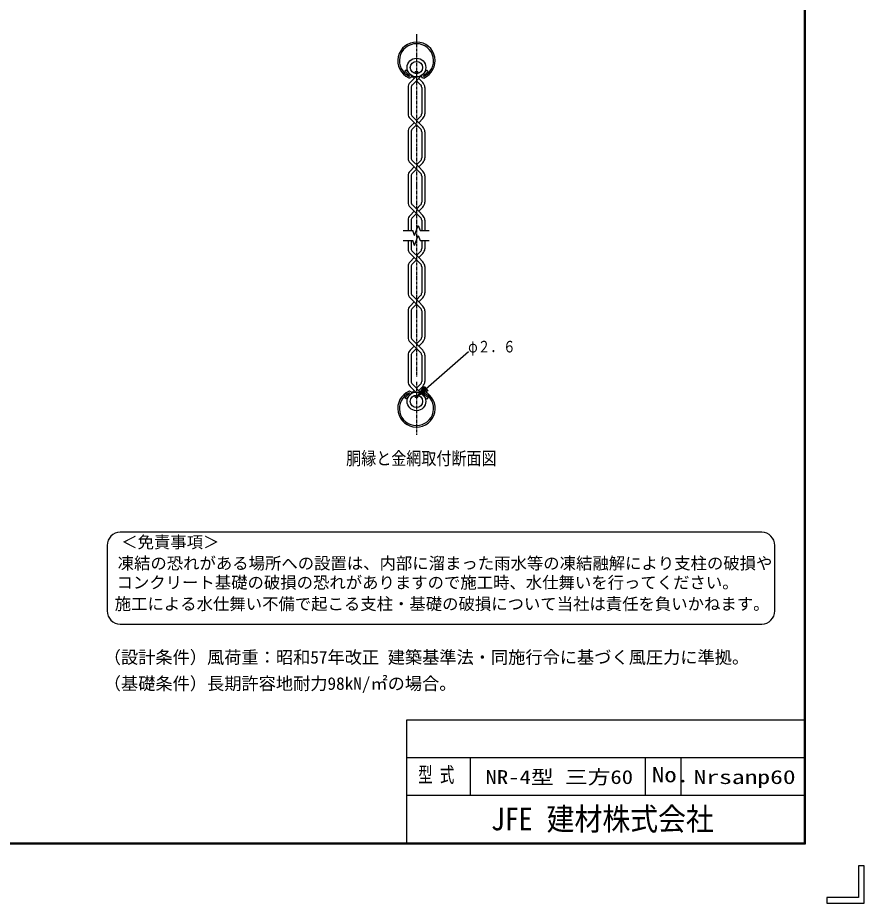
# Model space of a CAD drawing. Units: millimetres, scale not verified. Extents: x -4425 to 4425, y -3150 to 3150.
# Drawn here: x 1198 to 4425, y -3150 to 226 of the extents above; entities that cross this region are included whole.
import ezdxf
from ezdxf.enums import TextEntityAlignment as Align

# ---------------------------------------------------------------- set-up
doc = ezdxf.new("R2010")
doc.units = ezdxf.units.MM
doc.header["$LTSCALE"] = 20
doc.linetypes.add('USER2', pattern=[1.125, 0.75, -0.125, 0.125, -0.125])
doc.linetypes.add('USER3', pattern=[0.906, 0.591, -0.118, 0.079, -0.118])
for name, color, linetype, lineweight in [('0-1_1', 7, 'Continuous', 25), ('0-2_0', 7, 'Continuous', 25), ('0-3_CENTLN-L', 2, 'USER2', 25), ('0-7_WAKU', 7, 'Continuous', 25), ('0-A_D-TTL-TXT', 2, 'Continuous', 25)]:
    doc.layers.add(name, color=color, linetype=linetype, lineweight=lineweight)
doc.styles.add('ＭＳ ゴシック', font='')
doc.styles.get('ＭＳ ゴシック').set_extended_font_data('MS Gothic')

# ---------------------------------------------------------------- blocks, each defined once
blk = doc.blocks.new('C10')
at = {"layer": '0-1_1', "color": 4}
blk.add_line((8131.69, 6130.13), (8390.43, 6356.73), dxfattribs=at)
blk.add_lwpolyline([(8183.05, 6156.5), (8131.69, 6130.13), (8164.6, 6177.56)], close=True, dxfattribs=at)
blk.add_lwpolyline([(8178.43, 6161.76), (8152.76, 6148.58), (8169.21, 6172.3)], dxfattribs=at)

msp = doc.modelspace()

# ---------------------------------------------------------------- linework, layer by layer
at = {"layer": '0-1_1'}
for p, q in [((2678.12, 26.61), (2673.88, 22.37)), ((2692.47, 3.77), (2673.88, 22.37)), ((2697.32, 7.41), (2678.12, 26.61)), ((2709.34, -5.11), (2696.91, 7.33)), ((2709.34, -5.11), (2715.38, 0.92)), ((2738.59, 7.01), (2757.79, 26.21)), ((2743.44, 3.37), (2762.04, 21.97)), ((2757.79, 26.21), (2762.04, 21.97)), ((2693.64, -20.81), (2709.34, -5.11)), ((2733.31, -29.08), (2717.83, -13.59)), ((2742.01, -20.81), (2726.31, -5.11)), ((2685.95, -39.37), (2685.95, -139.6)), ((2697.95, -39.68), (2697.95, -139.29)), ((2737.7, -39.68), (2737.7, -139.29)), ((2749.7, -39.37), (2749.7, -139.6)), ((2717.83, -182.34), (2693.64, -158.16)), ((2726.31, -173.86), (2702.35, -149.89)), ((2717.83, -165.37), (2733.31, -149.89)), ((2726.31, -173.86), (2742.01, -158.16)), ((2693.64, -189.56), (2709.34, -173.86)), ((2702.35, -197.83), (2717.83, -182.34)), ((2733.31, -197.83), (2717.83, -182.34)), ((2742.01, -189.56), (2726.31, -173.86)), ((2685.95, -208.12), (2685.95, -308.35)), ((2697.95, -208.43), (2697.95, -308.04)), ((2737.7, -208.43), (2737.7, -308.04)), ((2749.7, -208.12), (2749.7, -308.35)), ((2717.83, -351.09), (2693.64, -326.91)), ((2726.31, -342.61), (2702.35, -318.64)), ((2717.83, -334.12), (2733.31, -318.64)), ((2726.31, -342.61), (2742.01, -326.91)), ((2693.64, -358.31), (2709.34, -342.61)), ((2702.35, -366.58), (2717.83, -351.09)), ((2733.31, -366.58), (2717.83, -351.09)), ((2742.01, -358.31), (2726.31, -342.61)), ((2685.95, -376.87), (2685.95, -477.1)), ((2697.95, -377.18), (2697.95, -476.79)), ((2737.7, -377.18), (2737.7, -476.79)), ((2749.7, -376.87), (2749.7, -477.1)), ((2717.83, -519.84), (2693.64, -495.66)), ((2726.31, -511.36), (2702.35, -487.39)), ((2717.83, -502.87), (2733.31, -487.39)), ((2726.31, -511.36), (2742.01, -495.66)), ((2693.64, -527.06), (2709.34, -511.36)), ((2702.35, -535.33), (2717.83, -519.84)), ((2733.31, -535.33), (2717.83, -519.84)), ((2742.01, -527.06), (2726.31, -511.36)), ((2685.95, -545.62), (2685.95, -584.85)), ((2697.95, -545.93), (2697.95, -584.85)), ((2737.7, -545.93), (2737.7, -584.85)), ((2749.7, -545.62), (2749.7, -584.85)), ((2685.95, -623.1), (2685.95, -654.1)), ((2697.95, -623.1), (2697.95, -653.79)), ((2737.7, -623.1), (2737.7, -653.79)), ((2749.7, -623.1), (2749.7, -654.1)), ((2717.83, -696.85), (2693.64, -672.66)), ((2726.31, -688.36), (2702.35, -664.39)), ((2717.83, -679.87), (2733.31, -664.39)), ((2726.31, -688.36), (2742.01, -672.66)), ((2693.64, -704.06), (2709.34, -688.36)), ((2702.35, -712.33), (2717.83, -696.85)), ((2733.31, -712.33), (2717.83, -696.85)), ((2742.01, -704.06), (2726.31, -688.36)), ((2685.95, -722.62), (2685.95, -822.85)), ((2697.95, -722.93), (2697.95, -822.54)), ((2737.7, -722.93), (2737.7, -822.54)), ((2749.7, -722.62), (2749.7, -822.85)), ((2717.83, -865.6), (2693.64, -841.41)), ((2726.31, -857.11), (2702.35, -833.14)), ((2717.83, -848.62), (2733.31, -833.14)), ((2726.31, -857.11), (2742.01, -841.41)), ((2693.64, -872.81), (2709.34, -857.11)), ((2702.35, -881.08), (2717.83, -865.6)), ((2733.31, -881.08), (2717.83, -865.6)), ((2742.01, -872.81), (2726.31, -857.11)), ((2685.95, -891.37), (2685.95, -991.6)), ((2697.95, -891.68), (2697.95, -991.29)), ((2737.7, -891.68), (2737.7, -991.29)), ((2749.7, -891.37), (2749.7, -991.6)), ((2717.83, -1034.35), (2693.64, -1010.16)), ((2726.31, -1025.86), (2702.35, -1001.89)), ((2717.83, -1017.37), (2733.31, -1001.89)), ((2726.31, -1025.86), (2742.01, -1010.16)), ((2693.64, -1041.56), (2709.34, -1025.86)), ((2702.35, -1049.83), (2717.83, -1034.34)), ((2733.31, -1049.83), (2717.83, -1034.34)), ((2742.01, -1041.56), (2726.31, -1025.86)), ((2685.95, -1060.12), (2685.95, -1160.35)), ((2697.95, -1060.43), (2697.95, -1160.04)), ((2737.7, -1060.43), (2737.7, -1160.04)), ((2749.7, -1060.12), (2749.7, -1160.35)), ((2715.35, -1200.62), (2693.64, -1178.91)), ((2738.86, -1207.15), (2702.35, -1170.64)), ((2717.83, -1186.12), (2733.31, -1170.64)), ((2726.31, -1194.61), (2742.01, -1178.91)), ((2692.33, -1204.25), (2673.73, -1222.84)), ((2697.18, -1207.88), (2677.97, -1227.08)), ((2693.43, -1210.52), (2709.34, -1194.61)), ((2738.45, -1208.28), (2757.65, -1227.48)), ((2743.3, -1204.65), (2761.89, -1223.24)), ((2677.97, -1227.08), (2673.73, -1222.84)), ((2757.65, -1227.48), (2761.89, -1223.24))]:
    msp.add_line(p, q, dxfattribs=at)
at = {"layer": '0-1_1', "color": 4}
for p, q in [((2710.9, -603.87), (2724.75, -565.82)), ((2724.75, -565.82), (2731.68, -584.85)), ((2667.66, -584.85), (2703.98, -584.85)), ((2710.9, -603.87), (2703.98, -584.85)), ((2710.9, -642.12), (2724.75, -604.07)), ((2724.75, -604.07), (2731.68, -623.1)), ((2731.68, -584.85), (2766.18, -584.85)), ((2667.66, -623.1), (2703.98, -623.1)), ((2710.9, -642.12), (2703.98, -623.1)), ((2731.68, -623.1), (2766.18, -623.1))]:
    msp.add_line(p, q, dxfattribs=at)
at = {"layer": '0-1_1'}
msp.add_lwpolyline([(2702.35, -29.08), (2717.83, -13.59), (2738.75, 7.33)], dxfattribs=at)
for centre, radius in [((2717.83, 36.46), 35.62), ((2717.83, 36.46), 23.62), ((2717.83, 18.09), 4.88), ((2717.83, -1236.16), 35.62), ((2717.83, -1236.16), 23.62), ((2717.83, -1217.41), 4.88)]:
    msp.add_circle(centre, radius, dxfattribs=at)
for centre, radius, start, end in [((2717.91, 62.19), 71.25, 292.92904, 245.65735), ((2717.91, 62.19), 65.25, 294.33545, 245.82636), ((2691.66, 4.17), 7.5, 245.55145, 10.65768), ((2744.16, 4.14), 7.5, 169.34225, 276.63836), ((2712.2, -39.37), 26.25, 134.99994, 179.99992), ((2712.95, -39.68), 15, 134.99994, 179.99992), ((2722.7, -39.68), 15, 0, 45.00122), ((2723.45, -39.37), 26.25, 0, 44.99998), ((2712.2, -139.6), 26.25, 179.99992, 225.00006), ((2712.95, -139.29), 15, 179.99992, 225.0013), ((2722.7, -139.29), 15, 315.00125, 0), ((2723.45, -139.6), 26.25, 315.00003, 0), ((2712.2, -208.12), 26.25, 134.99994, 179.99992), ((2712.95, -208.43), 15, 134.99994, 179.99992), ((2722.7, -208.43), 15, 0, 45.00122), ((2723.45, -208.12), 26.25, 0, 44.99998), ((2712.2, -308.35), 26.25, 179.99992, 225.00006), ((2712.95, -308.04), 15, 179.99992, 225.0013), ((2722.7, -308.04), 15, 315.00125, 0), ((2723.45, -308.35), 26.25, 315.00003, 0), ((2712.2, -376.87), 26.25, 134.99994, 179.99992), ((2712.95, -377.18), 15, 134.99994, 179.99992), ((2722.7, -377.18), 15, 0, 45.00122), ((2723.45, -376.87), 26.25, 0, 44.99998), ((2712.2, -477.1), 26.25, 179.99992, 225.00006), ((2712.95, -476.79), 15, 179.99992, 225.0013), ((2722.7, -476.79), 15, 315.00125, 0), ((2723.45, -477.1), 26.25, 315.00003, 0), ((2712.2, -545.62), 26.25, 134.99994, 179.99992), ((2712.95, -545.93), 15, 134.99994, 179.99992), ((2722.7, -545.93), 15, 0, 45.00122), ((2723.45, -545.62), 26.25, 0, 44.99998), ((2712.2, -654.1), 26.25, 179.99992, 225.00006), ((2712.95, -653.79), 15, 179.99992, 225.0013), ((2722.7, -653.79), 15, 315.00125, 0), ((2723.45, -654.1), 26.25, 315.00003, 0), ((2712.2, -722.62), 26.25, 134.99994, 179.99992), ((2723.45, -722.62), 26.25, 0, 44.99998), ((2712.95, -722.93), 15, 134.99994, 179.99992), ((2722.7, -722.93), 15, 0, 45.00122), ((2712.2, -822.85), 26.25, 179.99992, 225.00006), ((2712.95, -822.54), 15, 179.99992, 225.00006), ((2722.7, -822.54), 15, 315.00003, 0), ((2723.45, -822.85), 26.25, 315.00003, 0), ((2712.2, -891.37), 26.25, 134.99994, 179.99992), ((2723.45, -891.37), 26.25, 0, 44.99998), ((2712.95, -891.68), 15, 134.99994, 179.99992), ((2722.7, -891.68), 15, 0, 45.00122), ((2712.2, -991.6), 26.25, 179.99992, 225.00006), ((2712.95, -991.29), 15, 179.99992, 224.99883), ((2722.7, -991.29), 15, 314.99878, 0), ((2723.45, -991.6), 26.25, 315.00003, 0), ((2712.2, -1060.12), 26.25, 134.99994, 179.99992), ((2723.45, -1060.12), 26.25, 0, 45.00069), ((2712.95, -1060.43), 15, 134.99994, 179.99992), ((2722.7, -1060.43), 15, 0, 45.00122), ((2712.2, -1160.35), 26.25, 179.99992, 225.00006), ((2712.95, -1160.04), 15, 179.99992, 224.99883), ((2722.7, -1160.04), 15, 315.00003, 0), ((2723.45, -1160.35), 26.25, 315.00003, 0), ((2717.86, -1263.07), 71.25, 112.92904, 65.65766), ((2717.86, -1263.07), 65.25, 114.33547, 65.82672), ((2691.61, -1205.01), 7.5, 349.34231, 96.6383), ((2744.11, -1205.05), 7.5, 65.55139, 190.65775)]:
    msp.add_arc(centre, radius, start, end, dxfattribs=at)
at = {"layer": '0-3_CENTLN-L', "linetype": 'USER3'}
for p, q in [((2717.91, 163.44), (2717.91, -1142.98)), ((2717.86, -1161.82), (2717.86, -1364.32))]:
    msp.add_line(p, q, dxfattribs=at)
at = {"layer": '0-7_WAKU'}
for p, q in [((2681.67, -2450.69), (4196.12, -2450.69)), ((2681.67, -2920.76), (2681.67, -2450.69)), ((2681.67, -2593.94), (4196.12, -2593.94)), ((2923.84, -2737.19), (2923.84, -2593.94)), ((3591.3, -2737.19), (3591.3, -2593.94)), ((3727.39, -2737.19), (3727.39, -2593.94)), ((2681.67, -2737.19), (4196.12, -2737.19)), ((4403.63, -3006.51), (4403.63, -3128.27)), ((4281.87, -3149.76), (4425.12, -3149.76))]:
    msp.add_line(p, q, dxfattribs=at)
msp.add_lwpolyline([(-4049.88, 2925.24), (4200.12, 2925.24), (4200.12, -2924.76), (-4049.88, -2924.76)], close=True, dxfattribs=at)
for points in [[(4198.12, 2923.24), (4198.12, -2922.76), (-4047.88, -2922.76)], [(4196.12, 2921.24), (4196.12, -2920.76), (-4045.88, -2920.76)], [(4425.12, -3149.76), (4425.12, -3006.51), (4403.63, -3006.51)], [(4403.63, -3128.27), (4281.87, -3128.27), (4281.87, -3149.76)]]:
    msp.add_lwpolyline(points, dxfattribs=at)
at = {"layer": '0-A_D-TTL-TXT'}
for p, q in [((4034.09, -1735.3), (1588.54, -1735.3)), ((1538.54, -1785.3), (1538.54, -2035.3)), ((4084.09, -2035.3), (4084.09, -1785.3)), ((1588.54, -2085.3), (4034.09, -2085.3))]:
    msp.add_line(p, q, dxfattribs=at)
for centre, start, end in [((1588.54, -1785.3), 90, 180), ((4034.09, -1785.3), 0, 90), ((1588.54, -2035.3), 180, 270), ((4034.09, -2035.3), 270, 0)]:
    msp.add_arc(centre, 50, start, end, dxfattribs=at)

# ---------------------------------------------------------------- block references
at = {"layer": '0-2_0', "xscale": 0.75, "yscale": 0.75}
msp.add_blockref('C10', (-3376.34, -5813.06), dxfattribs=at)

# ---------------------------------------------------------------- texts
at = {"layer": '0-1_1', "color": 4, "style": 'ＭＳ ゴシック'}
for s, height, width, p in [('φ２．６', 44.15, 0.8, (2914.91, -1062.94)), ('胴縁と金網取付断面図', 49.48, 0.85, (2449.61, -1493.09))]:
    msp.add_text(s, height=height, dxfattribs=dict(at, width=width)).set_placement(p, align=Align.BOTTOM_LEFT)
at = {"layer": '0-7_WAKU', "style": 'ＭＳ ゴシック'}
for s, height, width, p in [('型 式', 57.73, 0.7, (2724.42, -2705.78)), ('No.', 57.73, 1.2, (3615.66, -2705.78)), ('NR-4型 三方60', 52.92, 1.2, (2981.3, -2710.83)), ('Nrsanp60', 52.92, 1.35, (3774.52, -2710.83)), ('JFE 建材株式会社', 86.59, 0.9, (3001.72, -2897.56))]:
    msp.add_text(s, height=height, dxfattribs=dict(at, width=width)).set_placement(p, align=Align.BOTTOM_LEFT)
at = {"layer": '0-A_D-TTL-TXT', "color": 7, "style": 'ＭＳ ゴシック'}
for s, height, p in [('＜免責事項＞ \u3000\u3000', 45.75, (1592.25, -1809.48)), ('凍結の恐れがある場所への設置は、内部に溜まった雨水等の凍結融解により支柱の破損や', 45.75, (1578.73, -1889.98)), ('コンクリート基礎の破損の恐れがありますので施工時、水仕舞いを行ってください。', 45.75, (1574.61, -1963.4)), ('施工による水仕舞い不備で起こる支柱・基礎の破損について当社は責任を負いかねます。 ', 45.75, (1567.62, -2044.89)), ('（設計条件）風荷重：昭和57年改正 建築基準法・同施行令に基づく風圧力に準拠。', 48.11, (1525.65, -2250.4)), ('（基礎条件）長期許容地耐力98kN/㎡の場合。', 48.11, (1525.65, -2350.4))]:
    msp.add_text(s, height=height, dxfattribs=at).set_placement(p, align=Align.BOTTOM_LEFT)

doc.saveas('drawing.dxf')
